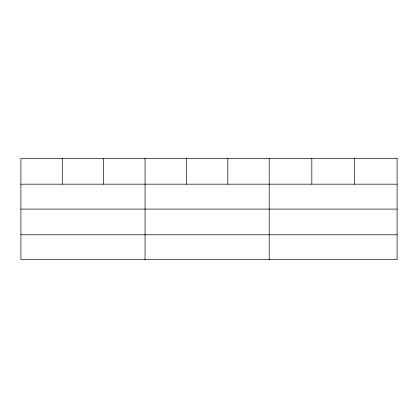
<?xml version="1.0" encoding="UTF-8"?>
<svg xmlns="http://www.w3.org/2000/svg" width="418" height="418" viewBox="0 0 418 418"><rect width="100%" height="100%" fill="white"/><g stroke="black" fill="none" stroke-linecap="round" stroke-linejoin="round"><path stroke-width="0.63" d="M20.9 184.181L397.1 184.181M20.9 209.089L397.1 209.089M20.9 234.759L397.1 234.759M354.464 158.333L354.464 184.181M311.828 158.333L311.828 184.181M269.192 158.333L269.192 259.667M227.81 158.333L227.81 184.181M186.428 158.333L186.428 184.181M145.046 158.333L145.046 259.667M103.664 158.333L103.664 184.181M62.282 158.333L62.282 184.181M397.1 158.333L20.9 158.333L20.9 259.667L397.1 259.667L397.1 158.333"/></g></svg>
